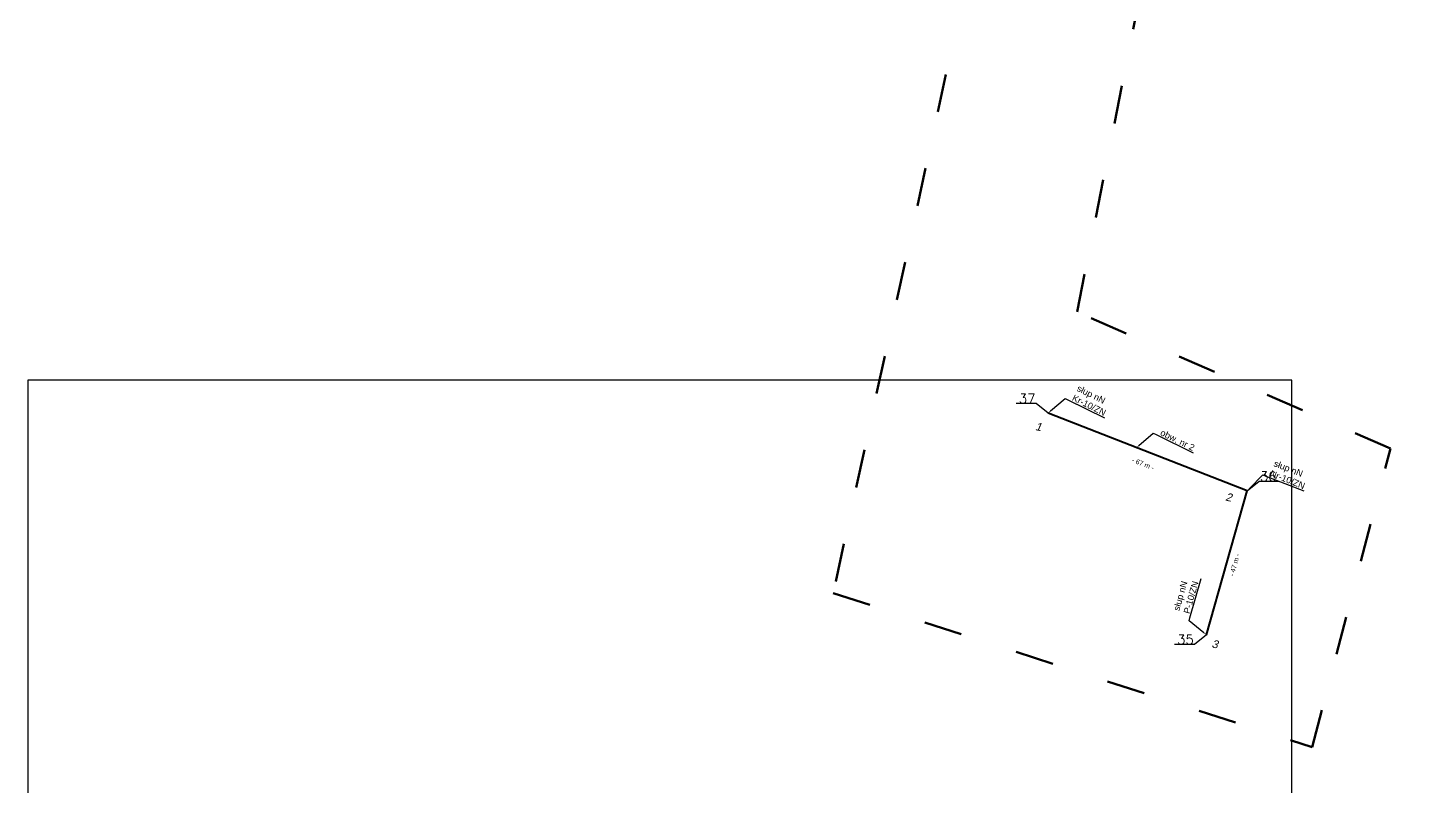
# Model space of a CAD drawing. Header units: metres. Extents: x 7540627 to 7542972, y 5787273 to 5789259.
# Drawn here: x 7541631.8 to 7542064.9, y 5787703.4 to 5787940.2 of the extents above; entities that cross this region are included whole.
import ezdxf
from ezdxf import colors
from ezdxf.entities.mleader import LeaderData, LeaderLine
from ezdxf.math import Vec2, Vec3

# ---------------------------------------------------------------- set-up
doc = ezdxf.new("R2010")
doc.units = ezdxf.units.M
doc.header["$MEASUREMENT"] = 0
doc.linetypes.add('ACAD_ISO03W100', pattern=[30, 12, -18])
for name, color, linetype, lineweight in [('!TELE', 30, 'Continuous', 40), ('!trafo', 6, 'ACAD_ISO03W100', 50), ('_numery slupow etap 4 cz. 2', 7, 'Continuous', 40)]:
    doc.layers.add(name, color=color, linetype=linetype, lineweight=lineweight)
for name, color, linetype in [('!wymiary', 7, 'Continuous'), ('_MM opisy', 7, 'Continuous'), ('makro-numeracja-punktow', 7, 'Continuous')]:
    doc.layers.add(name, color=color, linetype=linetype)
doc.layers.add('WT_arkusze', color=1, linetype='Continuous', plot=False)
doc.styles.add('GeodText', font='romans.shx')
doc.styles.get("Standard").update_dxf_attribs({"font": 'arial.ttf'})
doc.dimstyles.new('opis linie', dxfattribs={"dimtxt": 1.5, "dimasz": 2.5, "dimexe": 1.25, "dimexo": 0.625, "dimgap": 2.5, "dimtad": 4, "dimdec": 0, "dimtxsty": 'Standard', "dimcen": 2.5, "dimse1": 1, "dimse2": 1, "dimsd1": 1, "dimsd2": 1, "dimclrt": 256, "dimazin": 3, "dimtfac": 1, "dimtdec": 0, "dimtmove": 0, "dimatfit": 3, "dimtfill": 1})
doc.dimstyles.get("Standard").update_dxf_attribs({"dimtxt": 2.5, "dimasz": 2.5, "dimexe": 1.25, "dimexo": 0.625, "dimtad": 1, "dimtxsty": 'Standard', "dimcen": 2.5, "dimazin": 3, "dimtfac": 1, "dimtmove": 0, "dimatfit": 3})

# ---------------------------------------------------------------- blocks, each defined once
blk = doc.blocks.new('*D203')
at = {"layer": '!wymiary', "insert": (7541980.15, 5787804.05), "char_height": 1.5, "attachment_point": 5, "rotation": 338.6508, "bg_fill": 3, "box_fill_scale": 1.25, "bg_fill_color": 257, "bg_fill_transparency": 0}
blk.add_mtext('\\A1;- 67 m -', dxfattribs=at)
blk = doc.blocks.new('*D204')
at = {"layer": '!wymiary', "insert": (7542008.7343, 5787772.4921), "char_height": 1.5, "attachment_point": 5, "rotation": 74.201313, "bg_fill": 3, "box_fill_scale": 1.25, "bg_fill_color": 257, "bg_fill_transparency": 0}
blk.add_mtext('\\A1;- 47 m -', dxfattribs=at)

msp = doc.modelspace()

# ---------------------------------------------------------------- linework, layer by layer
at = {"layer": '!TELE'}
msp.add_lwpolyline([(7541999.97, 5787750.7), (7542012.69, 5787795.64), (7541950.54, 5787819.93)], dxfattribs=at)

# ---------------------------------------------------------------- texts
at = {"layer": 'makro-numeracja-punktow', "lineweight": 30, "insert": (7541946.54, 5787822.93), "char_height": 3, "attachment_point": 9, "line_spacing_factor": 0.8, "style": 'GeodText'}
msp.add_mtext('37', dxfattribs=at)

# ---------------------------------------------------------------- next in the draw order: leaders
at = {"layer": '_MM opisy'}
ml = msp.add_multileader_mtext('Standard', dxfattribs=at)
ml.set_content('\\pxql;słup nN\\PKr-10/ZN', color=256)
ml.set_leader_properties()
ml.build(insert=Vec2(0, 0))
ml.multileader.update_dxf_attribs({"has_text_frame": 1, "text_left_attachment_type": 5, "text_right_attachment_type": 5, "dogleg_length": 1, "arrow_head_size": 1})
ctx = ml.context
ctx.base_point, ctx.char_height, ctx.arrow_head_size, ctx.landing_gap_size, ctx.plane_origin, ctx.plane_x_axis, ctx.plane_y_axis = Vec3(7541956.7, 5787824.03), 2, 1, 1, Vec3(7541951.45, 5787817.9), Vec3(0.896138, -0.443776), Vec3(0.443776, 0.896138)
ctx.left_attachment, ctx.right_attachment = 5, 5
notes = []
notes.append((ctx, [(0, (1, 1, 0), (7541955.81, 5787824.47), (0.896138, -0.443776), 1, [(0, [(7541950.54, 5787819.93), (7541955.81, 5787824.47)], 0, [])])]))
ctx.mtext.insert, ctx.mtext.text_direction, ctx.mtext.rotation, ctx.mtext.flow_direction = Vec3(7541960.16, 5787828.75), Vec3(0.896138, -0.443776), 5.823378, 5
ctx.mtext.has_bg_fill, ctx.mtext.bg_color, ctx.mtext.bg_scale_factor, ctx.mtext.bg_transparency, ctx.mtext.use_window_bg_color = 1, -1023410175, 1, 0, 1
ml = msp.add_multileader_mtext('Standard', dxfattribs=at)
ml.set_content('\\pxql;słup nN\\PNr-10/ZN', color=256)
ml.set_leader_properties()
ml.build(insert=Vec2(0, 0))
ml.multileader.update_dxf_attribs({"has_text_frame": 1, "text_left_attachment_type": 5, "text_right_attachment_type": 5, "dogleg_length": 1, "arrow_head_size": 1})
ctx = ml.context
ctx.base_point, ctx.char_height, ctx.arrow_head_size, ctx.landing_gap_size, ctx.plane_origin, ctx.plane_x_axis, ctx.plane_y_axis = Vec3(7542018.47, 5787800.26), 2, 1, 1, Vec3(7542013.77, 5787793.69), Vec3(0.931379, -0.36405), Vec3(0.36405, 0.931379)
ctx.left_attachment, ctx.right_attachment = 5, 5
notes.append((ctx, [(0, (1, 1, 0), (7542017.54, 5787800.62), (0.931379, -0.36405), 1, [(0, [(7542012.69, 5787795.64), (7542017.54, 5787800.62)], 0, [])])]))
ctx.mtext.insert, ctx.mtext.text_direction, ctx.mtext.rotation, ctx.mtext.flow_direction = Vec3(7542021.5, 5787805.27), Vec3(0.931379, -0.36405), 5.910572, 5
ctx.mtext.has_bg_fill, ctx.mtext.bg_color, ctx.mtext.bg_scale_factor, ctx.mtext.bg_transparency, ctx.mtext.use_window_bg_color = 1, -1023410175, 1, 0, 1
ml = msp.add_multileader_mtext('Standard', dxfattribs=at)
ml.set_content('\\pxql;słup nN\\PP-10/ZN', color=256)
ml.set_leader_properties()
ml.build(insert=Vec2(0, 0))
ml.multileader.update_dxf_attribs({"has_text_frame": 1, "text_left_attachment_type": 5, "text_right_attachment_type": 5, "dogleg_length": 1, "arrow_head_size": 1})
ctx = ml.context
ctx.base_point, ctx.char_height, ctx.arrow_head_size, ctx.landing_gap_size, ctx.plane_origin, ctx.plane_x_axis, ctx.plane_y_axis = Vec3(7541994.82, 5787756.02), 2, 1, 1, Vec3(7542001.81, 5787751.97), Vec3(0.272258, 0.962224), Vec3(-0.962224, 0.272258)
ctx.left_attachment, ctx.right_attachment = 5, 5
notes.append((ctx, [(0, (1, 1, 0), (7541994.54, 5787755.05), (0.272258, 0.962224), 1, [(0, [(7541999.97, 5787750.7), (7541994.54, 5787755.05)], 0, [])])]))
ctx.mtext.insert, ctx.mtext.text_direction, ctx.mtext.rotation, ctx.mtext.flow_direction = Vec3(7541989.54, 5787758.55), Vec3(0.272258, 0.962224), 1.295057, 5
ctx.mtext.has_bg_fill, ctx.mtext.bg_color, ctx.mtext.bg_scale_factor, ctx.mtext.bg_transparency, ctx.mtext.use_window_bg_color = 1, -1023410175, 1, 0, 1
for ctx, leaders in notes:
    for number, flags, end, landing, length, lines in leaders:
        leader = LeaderData()
        leader.index, (leader.has_last_leader_line, leader.has_dogleg_vector, leader.attachment_direction) = number, flags
        leader.last_leader_point, leader.dogleg_vector, leader.dogleg_length = Vec3(end), Vec3(landing), length
        for number, points, colour, breaks in lines:
            line = LeaderLine()
            line.index, line.vertices, line.color, line.breaks = number, Vec3.list(points), colors.encode_raw_color(colour), breaks
            leader.lines.append(line)
        ctx.leaders.append(leader)

# ---------------------------------------------------------------- next in the draw order: linework, layer by layer
at = {"layer": '!trafo', "color": 3}
msp.add_lwpolyline([(7541883.41, 5787763.73), (7542032.96, 5787715.59), (7542057.43, 5787808.8), (7541959.53, 5787851.5), (7542064.86, 5788382.73), (7542020.48, 5788394.71)], close=True, dxfattribs=at)

# ---------------------------------------------------------------- next in the draw order: texts
at = {"layer": 'makro-numeracja-punktow', "lineweight": 30, "char_height": 3, "line_spacing_factor": 0.8, "style": 'GeodText'}
for s, insert, attachment_point in [('36', (7542016.69, 5787798.64), 7), ('35', (7541995.97, 5787747.7), 9)]:
    msp.add_mtext(s, dxfattribs=dict(at, insert=insert, attachment_point=attachment_point))

# ---------------------------------------------------------------- next in the draw order: dimensions: what is measured, and where the dimension line sits
at = {"layer": '!wymiary'}
dim = msp.add_aligned_dim(p1=(7541950.54, 5787819.93), p2=(7542012.69, 5787795.64), distance=-0.75, dimstyle='opis linie', dxfattribs=at)
dim.commit()
dim.dimension.update_dxf_attribs({"geometry": '*D203', "text_midpoint": (7541980.15, 5787804.05)})

# ---------------------------------------------------------------- next in the draw order: texts
at = {"layer": '_numery slupow etap 4 cz. 2', "oblique": 10}
msp.add_text('1', height=2.5, rotation=346.8099, dxfattribs=at).set_placement((7541946.36, 5787814.66))

# ---------------------------------------------------------------- next in the draw order: dimensions: what is measured, and where the dimension line sits
at = {"layer": '!wymiary'}
dim = msp.add_aligned_dim(p1=(7542012.69, 5787795.64), p2=(7541999.97, 5787750.7), distance=-0.75, dimstyle='opis linie', dxfattribs=at)
dim.commit()
dim.dimension.update_dxf_attribs({"geometry": '*D204', "text_midpoint": (7542008.73, 5787772.49)})

# ---------------------------------------------------------------- next in the draw order: leaders
at = {"layer": '_MM opisy'}
ml = msp.add_multileader_mtext('Standard', dxfattribs=at)
ml.set_content('\\pxql;{\\C1;obw. nr 2}', color=256)
ml.set_leader_properties()
ml.build(insert=Vec2(0, 0))
ml.multileader.update_dxf_attribs({"has_text_frame": 1, "text_left_attachment_type": 5, "text_right_attachment_type": 5, "dogleg_length": 1, "arrow_head_size": 1})
ctx = ml.context
ctx.base_point, ctx.char_height, ctx.arrow_head_size, ctx.landing_gap_size, ctx.plane_origin, ctx.plane_x_axis, ctx.plane_y_axis = Vec3(7541984.25, 5787813.21), 2, 1, 1, Vec3(7541978.99, 5787807.08), Vec3(0.896138, -0.443776), Vec3(0.443776, 0.896138)
ctx.left_attachment, ctx.right_attachment = 5, 5
notes = []
notes.append((ctx, [(0, (1, 1, 0), (7541983.35, 5787813.65), (0.896138, -0.443776), 1, [(0, [(7541978.08, 5787809.11), (7541983.35, 5787813.65)], 0, [])])]))
ctx.mtext.insert, ctx.mtext.text_direction, ctx.mtext.rotation, ctx.mtext.flow_direction = Vec3(7541986.22, 5787814.92), Vec3(0.896138, -0.443776), 5.823378, 5
ctx.mtext.has_bg_fill, ctx.mtext.bg_color, ctx.mtext.bg_scale_factor, ctx.mtext.bg_transparency, ctx.mtext.use_window_bg_color = 1, -1023410175, 1, 0, 1
at = {"layer": 'makro-numeracja-punktow', "lineweight": 30, "has_arrowhead": 0, "annotation_type": 0, "has_hookline": 1, "hookline_direction": 0, "text_width": 5.46, "horizontal_direction": (-1, 0, 0)}
msp.add_leader([(7541950.54, 5787819.93), (7541946.81, 5787822.93), (7541946.63, 5787822.93)], dimstyle='Standard', dxfattribs=at)
for ctx, leaders in notes:
    for number, flags, end, landing, length, lines in leaders:
        leader = LeaderData()
        leader.index, (leader.has_last_leader_line, leader.has_dogleg_vector, leader.attachment_direction) = number, flags
        leader.last_leader_point, leader.dogleg_vector, leader.dogleg_length = Vec3(end), Vec3(landing), length
        for number, points, colour, breaks in lines:
            line = LeaderLine()
            line.index, line.vertices, line.color, line.breaks = number, Vec3.list(points), colors.encode_raw_color(colour), breaks
            leader.lines.append(line)
        ctx.leaders.append(leader)

# ---------------------------------------------------------------- next in the draw order: linework, layer by layer
at = {"layer": 'WT_arkusze'}
msp.add_lwpolyline([(7541631.82, 5787543.31), (7542026.58, 5787543.31), (7542026.58, 5787830.14), (7541631.82, 5787830.14)], close=True, dxfattribs=at)

# ---------------------------------------------------------------- next in the draw order: texts
at = {"layer": '_numery slupow etap 4 cz. 2', "oblique": 10}
for s, p in [('2', (7542005.74, 5787792.66)), ('3', (7542001.44, 5787746.79))]:
    msp.add_text(s, height=2.5, rotation=346.8099, dxfattribs=at).set_placement(p)

# ---------------------------------------------------------------- next in the draw order: leaders
at = {"layer": 'makro-numeracja-punktow', "lineweight": 30, "has_arrowhead": 0, "annotation_type": 0, "has_hookline": 1, "hookline_direction": 0, "text_width": 5.46}
msp.add_leader([(7542012.69, 5787795.64), (7542016.42, 5787798.64), (7542016.6, 5787798.64)], dimstyle='Standard', dxfattribs=at)
at = {"layer": 'makro-numeracja-punktow', "lineweight": 30, "has_arrowhead": 0, "annotation_type": 0, "has_hookline": 1, "hookline_direction": 0, "text_width": 5.46, "horizontal_direction": (-1, 0, 0)}
msp.add_leader([(7541999.97, 5787750.7), (7541996.24, 5787747.7), (7541996.06, 5787747.7)], dimstyle='Standard', dxfattribs=at)

doc.saveas('drawing.dxf')
